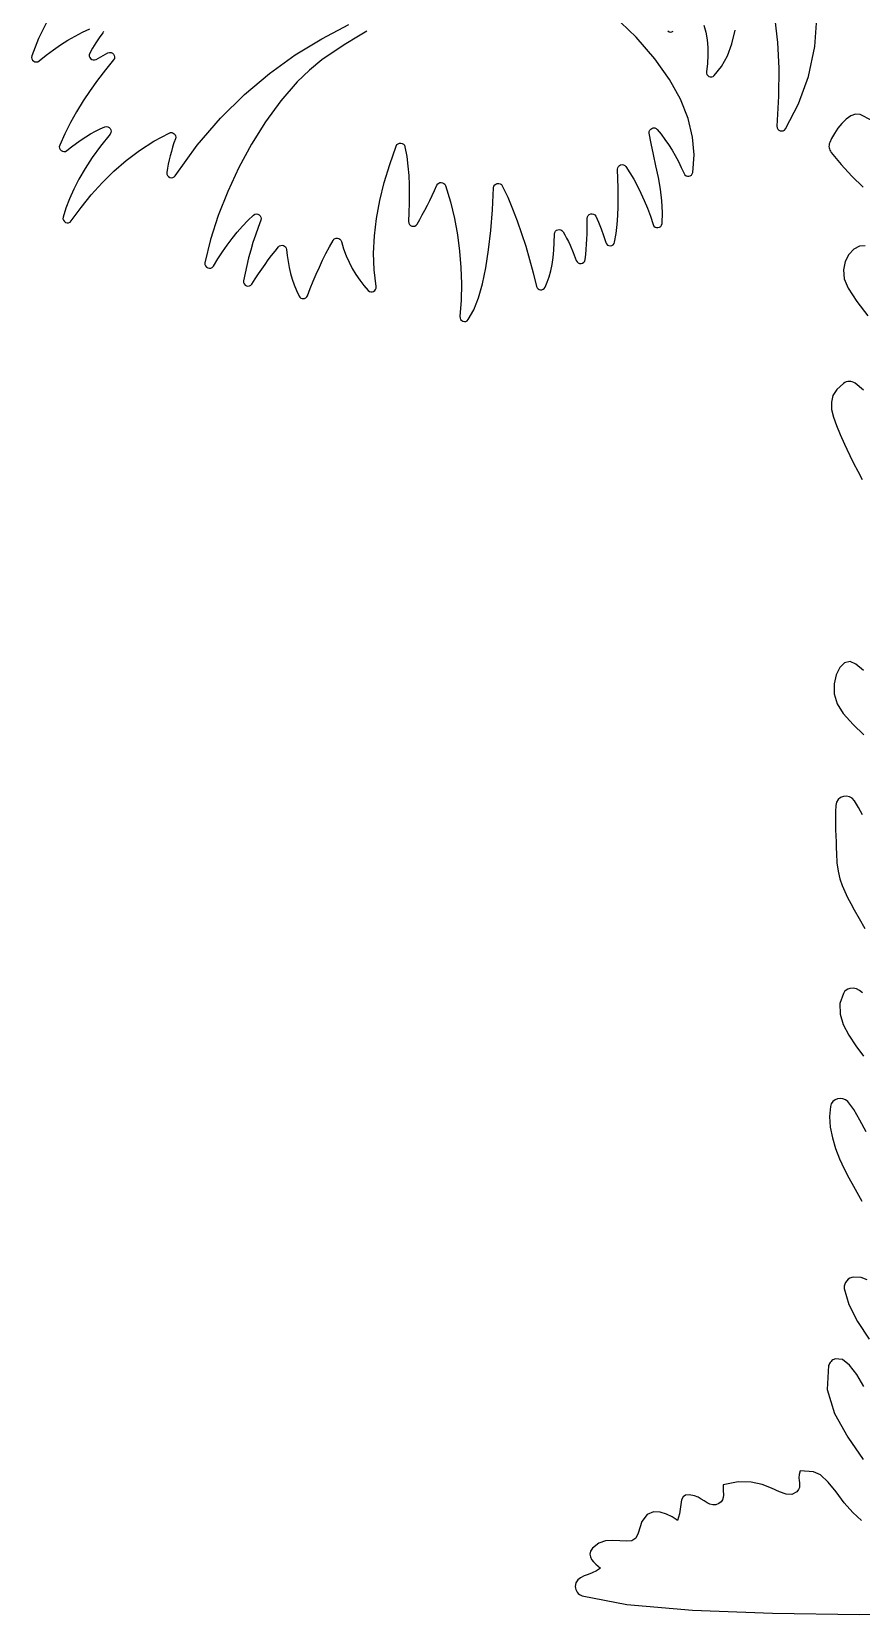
# Model space of a CAD drawing. Extents: x 4199 to 4409, y -6494 to -6204.
# Drawn here: x 4237.6 to 4313.6, y -6493.5 to -6348.5 of the extents above; entities that cross this region are included whole.
import ezdxf

# ---------------------------------------------------------------- set-up
doc = ezdxf.new("R2010")
doc.units = 0
doc.layers.add('LAYER_1', color=7, linetype='CONTINUOUS')

msp = doc.modelspace()

# ---------------------------------------------------------------- linework, layer by layer
at = {"layer": 'LAYER_1'}
for points in [[(4238.9622, -6347.7159), (4238.2532, -6349.1413), (4237.6404, -6350.7316), (4237.6181, -6350.8751), (4237.6442, -6351.0065), (4237.7096, -6351.1193), (4237.8053, -6351.2076), (4237.9221, -6351.2649), (4238.051, -6351.285), (4238.1829, -6351.2619), (4238.3087, -6351.1891), (4238.9546, -6350.6682), (4239.606, -6350.1777), (4240.2633, -6349.7194), (4240.9268, -6349.2952), (4241.5968, -6348.907), (4242.2738, -6348.5567), (4242.9579, -6348.2461)], [(4244.1924, -6348.5008), (4244.126, -6348.6281), (4243.7954, -6349.0826), (4243.488, -6349.5429), (4243.2026, -6350.0087), (4242.9384, -6350.4798), (4242.8924, -6350.6172), (4242.896, -6350.7507), (4242.9413, -6350.8728), (4243.0204, -6350.9758), (4243.1255, -6351.052), (4243.2488, -6351.0939), (4243.3824, -6351.0938), (4243.5185, -6351.044), (4244.6032, -6350.4539), (4244.7514, -6350.4091), (4244.8919, -6350.4204), (4245.0165, -6350.4778), (4245.1173, -6350.571), (4245.1859, -6350.6898), (4245.2144, -6350.824), (4245.1944, -6350.9636), (4245.118, -6351.0982), (4244.3743, -6352.0141), (4243.6615, -6352.9448), (4242.9824, -6353.8914), (4242.3395, -6354.8553), (4241.7357, -6355.8378), (4241.1737, -6356.8402), (4240.6561, -6357.8638), (4240.1857, -6358.9098), (4240.1524, -6359.0546), (4240.1705, -6359.1898), (4240.2306, -6359.3083), (4240.3235, -6359.403), (4240.4398, -6359.4669), (4240.5701, -6359.4929), (4240.7052, -6359.4738), (4240.8357, -6359.4027), (4241.2746, -6359.0601), (4241.7128, -6358.7331), (4242.15, -6358.4241), (4242.5863, -6358.1352), (4243.0214, -6357.8689), (4243.4552, -6357.6275), (4243.8878, -6357.4132), (4244.3188, -6357.2283), (4244.4638, -6357.1985), (4244.5982, -6357.2195), (4244.715, -6357.2819), (4244.8076, -6357.3762), (4244.869, -6357.4933), (4244.8925, -6357.6236), (4244.8713, -6357.7579), (4244.7984, -6357.8868), (4243.9262, -6358.9945), (4243.1659, -6360.0497), (4242.5094, -6361.0561), (4241.9487, -6362.0176), (4241.4757, -6362.9379), (4241.0826, -6363.8207), (4240.7611, -6364.6698), (4240.5034, -6365.489), (4240.4885, -6365.6475), (4240.5299, -6365.7854), (4240.615, -6365.8969), (4240.7311, -6365.9758), (4240.8656, -6366.0162), (4241.0058, -6366.012), (4241.139, -6365.9572), (4241.2526, -6365.8458), (4242.1433, -6364.6312), (4243.0844, -6363.4621), (4244.0835, -6362.3457), (4245.1483, -6361.2887), (4246.2863, -6360.2981), (4247.5053, -6359.3809), (4248.8128, -6358.5439), (4250.2166, -6357.7942), (4250.3424, -6357.756), (4250.4655, -6357.7586), (4250.5796, -6357.7964), (4250.6785, -6357.8638), (4250.7558, -6357.955), (4250.8053, -6358.0646), (4250.8208, -6358.1867), (4250.7959, -6358.3158), (4250.6601, -6358.706), (4250.5346, -6359.0953), (4250.4196, -6359.4836), (4250.3153, -6359.871), (4250.2218, -6360.2573), (4250.1394, -6360.6426), (4250.0684, -6361.0269), (4250.0089, -6361.4102), (4250.0145, -6361.562), (4250.0691, -6361.6897), (4250.1611, -6361.7888), (4250.2788, -6361.8549), (4250.4108, -6361.8837), (4250.5454, -6361.8707), (4250.671, -6361.8115), (4250.776, -6361.7017), (4252.7947, -6358.9124), (4254.912, -6356.4379), (4257.1195, -6354.2512), (4259.4087, -6352.3254), (4261.7712, -6350.6335), (4264.1985, -6349.1487), (4266.6823, -6347.8439)], [(4268.3194, -6348.4589), (4267.4213, -6349.02), (4266.4197, -6349.6283), (4265.3433, -6350.3129), (4264.221, -6351.1029), (4263.0814, -6352.0274), (4261.9532, -6353.1154), (4260.4587, -6354.8469), (4259.0598, -6356.7557), (4257.7713, -6358.8015), (4256.6079, -6360.9442), (4255.5844, -6363.1437), (4254.7156, -6365.3598), (4254.0161, -6367.5523), (4253.5008, -6369.6811), (4253.4982, -6369.8391), (4253.5496, -6369.9729), (4253.642, -6370.0774), (4253.7628, -6370.1476), (4253.899, -6370.1783), (4254.0378, -6370.1647), (4254.1665, -6370.1016), (4254.2722, -6369.984), (4254.6853, -6369.3248), (4255.1082, -6368.6817), (4255.5425, -6368.0572), (4255.9898, -6367.454), (4256.4519, -6366.875), (4256.9303, -6366.3227), (4257.4267, -6365.7998), (4257.9428, -6365.3091), (4258.0706, -6365.2294), (4258.2059, -6365.2028), (4258.3387, -6365.2225), (4258.4591, -6365.2816), (4258.5571, -6365.3731), (4258.6227, -6365.4903), (4258.6459, -6365.6262), (4258.6168, -6365.7739), (4258.3605, -6366.4588), (4258.1208, -6367.1463), (4257.8979, -6367.8363), (4257.6917, -6368.5289), (4257.5023, -6369.2241), (4257.3297, -6369.9219), (4257.174, -6370.6222), (4257.0352, -6371.3252), (4257.0348, -6371.4817), (4257.0869, -6371.6139), (4257.1792, -6371.717), (4257.2991, -6371.7861), (4257.4342, -6371.8164), (4257.5719, -6371.803), (4257.6998, -6371.741), (4257.8054, -6371.6256), (4258.1008, -6371.1615), (4258.3981, -6370.7072), (4258.6976, -6370.2634), (4258.9993, -6369.8308), (4259.3034, -6369.41), (4259.6099, -6369.0019), (4259.9192, -6368.607), (4260.2312, -6368.2262), (4260.3305, -6368.1397), (4260.4442, -6368.0917), (4260.564, -6368.0796), (4260.6819, -6368.1009), (4260.7899, -6368.1528), (4260.8799, -6368.2329), (4260.9437, -6368.3384), (4260.9734, -6368.4668), (4261.0269, -6369.0235), (4261.107, -6369.5731), (4261.2133, -6370.1157), (4261.3451, -6370.6516), (4261.5018, -6371.1807), (4261.6829, -6371.7034), (4261.8878, -6372.2197), (4262.1158, -6372.7299), (4262.1884, -6372.8372), (4262.284, -6372.9121), (4262.3946, -6372.9551), (4262.5121, -6372.9664), (4262.6285, -6372.9462), (4262.7355, -6372.895), (4262.8252, -6372.813), (4262.8894, -6372.7006), (4263.1514, -6372.0298), (4263.4211, -6371.3682), (4263.6991, -6370.7165), (4263.9857, -6370.0753), (4264.2816, -6369.4451), (4264.5873, -6368.8267), (4264.9031, -6368.2206), (4265.2298, -6367.6274), (4265.3117, -6367.5243), (4265.4146, -6367.4565), (4265.5301, -6367.4228), (4265.6498, -6367.4222), (4265.7653, -6367.4535), (4265.8683, -6367.5157), (4265.9504, -6367.6077), (4266.0031, -6367.7283), (4266.2007, -6368.3986), (4266.4324, -6369.0348), (4266.6968, -6369.6382), (4266.9927, -6370.2104), (4267.3185, -6370.7525), (4267.673, -6371.2659), (4268.0547, -6371.7521), (4268.4623, -6372.2124), (4268.576, -6372.2989), (4268.7019, -6372.3386), (4268.8306, -6372.3362), (4268.9526, -6372.2965), (4269.0584, -6372.2239), (4269.1386, -6372.1233), (4269.1839, -6371.9993), (4269.1846, -6371.8565), (4269.0047, -6370.3362), (4268.9539, -6368.7878), (4269.0261, -6367.2126), (4269.2154, -6365.6121), (4269.5155, -6363.9874), (4269.9204, -6362.34), (4270.4241, -6360.6711), (4271.0204, -6358.9821), (4271.0934, -6358.8574), (4271.1961, -6358.7722), (4271.3174, -6358.7259), (4271.4467, -6358.7174), (4271.5731, -6358.746), (4271.6857, -6358.8108), (4271.7738, -6358.9109), (4271.8264, -6359.0455), (4271.9861, -6359.94), (4272.0973, -6360.8196), (4272.1671, -6361.6864), (4272.2031, -6362.5428), (4272.2123, -6363.391), (4272.2022, -6364.2333), (4272.18, -6365.0718), (4272.1531, -6365.9089), (4272.174, -6366.0564), (4272.2397, -6366.1762), (4272.3387, -6366.2652), (4272.4598, -6366.3202), (4272.5915, -6366.3377), (4272.7226, -6366.3147), (4272.8418, -6366.2478), (4272.9377, -6366.1338), (4273.1772, -6365.7147), (4273.413, -6365.2883), (4273.6452, -6364.8546), (4273.8737, -6364.4135), (4274.0984, -6363.9648), (4274.3193, -6363.5086), (4274.5363, -6363.0446), (4274.7494, -6362.5729), (4274.8222, -6362.4608), (4274.9197, -6362.383), (4275.0333, -6362.3389), (4275.1542, -6362.3283), (4275.2734, -6362.3506), (4275.3822, -6362.4054), (4275.4718, -6362.4923), (4275.5334, -6362.6109), (4275.9869, -6364.1107), (4276.352, -6365.6105), (4276.6317, -6367.1103), (4276.8291, -6368.6102), (4276.9473, -6370.11), (4276.9893, -6371.6098), (4276.9582, -6373.1096), (4276.857, -6374.6094), (4276.8692, -6374.7568), (4276.927, -6374.8798), (4277.0196, -6374.9744), (4277.1361, -6375.0368), (4277.2656, -6375.0629), (4277.3973, -6375.0489), (4277.5202, -6374.9909), (4277.6235, -6374.885), (4278.1262, -6373.9894), (4278.5582, -6372.8893), (4278.9244, -6371.5993), (4279.23, -6370.134), (4279.48, -6368.5081), (4279.6794, -6366.7362), (4279.8333, -6364.8328), (4279.9468, -6362.8126), (4279.9787, -6362.6685), (4280.0523, -6362.5545), (4280.1566, -6362.4733), (4280.2801, -6362.4271), (4280.4117, -6362.4183), (4280.5401, -6362.4495), (4280.6541, -6362.523), (4280.7425, -6362.6412), (4281.2337, -6363.6677), (4281.6902, -6364.7374), (4282.1154, -6365.8464), (4282.5124, -6366.9907), (4282.8844, -6368.1662), (4283.2346, -6369.369), (4283.5662, -6370.595), (4283.8824, -6371.8404), (4283.936, -6371.9662), (4284.0212, -6372.0609), (4284.1285, -6372.1234), (4284.2486, -6372.153), (4284.3721, -6372.1485), (4284.4899, -6372.109), (4284.5924, -6372.0336), (4284.6705, -6371.9213), (4284.8652, -6371.4659), (4285.0347, -6370.9663), (4285.1791, -6370.4227), (4285.2984, -6369.8351), (4285.3926, -6369.2037), (4285.4619, -6368.5287), (4285.5064, -6367.8102), (4285.526, -6367.0483), (4285.5518, -6366.9058), (4285.6191, -6366.7904), (4285.7174, -6366.7051), (4285.8363, -6366.6529), (4285.9651, -6366.6365), (4286.0933, -6366.659), (4286.2103, -6366.7233), (4286.3057, -6366.8323), (4286.4752, -6367.1203), (4286.639, -6367.4212), (4286.7976, -6367.7346), (4286.9511, -6368.0598), (4287.2438, -6368.7435), (4287.5191, -6369.4676), (4287.5943, -6369.5986), (4287.7013, -6369.6861), (4287.8281, -6369.7313), (4287.9625, -6369.7358), (4288.0923, -6369.7008), (4288.2055, -6369.6279), (4288.2898, -6369.5184), (4288.3332, -6369.3736), (4288.3826, -6368.9131), (4288.4242, -6368.4496), (4288.4581, -6367.9832), (4288.4844, -6367.514), (4288.5031, -6367.0419), (4288.5146, -6366.5671), (4288.5188, -6366.0896), (4288.5158, -6365.6094), (4288.5407, -6365.4585), (4288.6117, -6365.3383), (4288.7164, -6365.2517), (4288.8426, -6365.2015), (4288.978, -6365.1906), (4289.1103, -6365.2218), (4289.2272, -6365.2981), (4289.3164, -6365.4223), (4289.5643, -6365.9735), (4289.797, -6366.5577), (4290.0145, -6367.1748), (4290.2167, -6367.8249), (4290.2833, -6367.9597), (4290.3842, -6368.0535), (4290.5074, -6368.1067), (4290.6407, -6368.12), (4290.7721, -6368.094), (4290.8895, -6368.0292), (4290.9809, -6367.9261), (4291.0343, -6367.7855), (4291.1651, -6366.9849), (4291.2589, -6366.172), (4291.3202, -6365.3483), (4291.3535, -6364.5152), (4291.3631, -6363.6743), (4291.3536, -6362.827), (4291.3294, -6361.9747), (4291.2949, -6361.1191), (4291.313, -6360.9751), (4291.3743, -6360.8562), (4291.4682, -6360.7657), (4291.5844, -6360.7073), (4291.7124, -6360.6844), (4291.8418, -6360.7004), (4291.9622, -6360.7588), (4292.0631, -6360.8632), (4292.4336, -6361.4318), (4292.7878, -6362.0272), (4293.1254, -6362.6497), (4293.4463, -6363.2995), (4293.7504, -6363.9767), (4294.0377, -6364.6816), (4294.3079, -6365.4144), (4294.5609, -6366.1752), (4294.6329, -6366.3121), (4294.7395, -6366.4042), (4294.8678, -6366.4528), (4295.0048, -6366.4592), (4295.1376, -6366.4249), (4295.2532, -6366.351), (4295.3387, -6366.2391), (4295.3812, -6366.0903), (4295.4239, -6365.0631), (4295.3666, -6364.0091), (4295.232, -6362.9407), (4295.0432, -6361.87), (4294.8232, -6360.8091), (4294.5949, -6359.7704), (4294.3812, -6358.7659), (4294.2052, -6357.808), (4294.2068, -6357.6623), (4294.2544, -6357.5368), (4294.3379, -6357.4362), (4294.4473, -6357.3651), (4294.5724, -6357.3281), (4294.7031, -6357.3299), (4294.8295, -6357.3752), (4294.9413, -6357.4686), (4295.3033, -6357.9124), (4295.6492, -6358.3737), (4295.9792, -6358.8524), (4296.2935, -6359.3484), (4296.592, -6359.8615), (4296.8749, -6360.3916), (4297.1423, -6360.9386), (4297.3943, -6361.5024), (4297.4733, -6361.6246), (4297.5803, -6361.7053), (4297.7045, -6361.746), (4297.8348, -6361.748), (4297.9602, -6361.7128), (4298.0698, -6361.6418), (4298.1527, -6361.5364), (4298.1978, -6361.3981), (4298.311, -6359.8028), (4298.1759, -6358.1574), (4297.7702, -6356.4573), (4297.0718, -6354.6982), (4296.0582, -6352.8754), (4294.7073, -6350.9845), (4292.9969, -6349.0211), (4290.9046, -6346.9806)], [(4299.2051, -6347.9013), (4299.3882, -6348.5603), (4299.5097, -6349.2421), (4299.5728, -6349.9456), (4299.5809, -6350.6694), (4299.5372, -6351.4125), (4299.445, -6352.1735), (4299.4474, -6352.3147), (4299.4931, -6352.4372), (4299.5729, -6352.5365), (4299.6778, -6352.6082), (4299.7986, -6352.6477), (4299.926, -6352.6504), (4300.051, -6352.612), (4300.1644, -6352.5279), (4300.8369, -6351.6873), (4301.3744, -6350.7117), (4301.7837, -6349.6078), (4302.0715, -6348.3825)], [(4305.7069, -6347.3917), (4305.9659, -6349.5017), (4306.0729, -6351.8541), (4306.0469, -6354.4183), (4305.9074, -6357.1635), (4305.9234, -6357.3124), (4305.9853, -6357.4348), (4306.082, -6357.5272), (4306.2018, -6357.586), (4306.3336, -6357.6074), (4306.4659, -6357.5879), (4306.5873, -6357.5239), (4306.6864, -6357.4117), (4307.89, -6355.1112), (4308.7894, -6352.6034), (4309.3661, -6349.8673), (4309.6015, -6346.882)], [(4295.9042, -6348.4446), (4296.0191, -6348.5109), (4296.1483, -6348.5413), (4296.2808, -6348.5312), (4296.4058, -6348.4766)], [(4314.6014, -6356.6374), (4313.5191, -6356.0918), (4313.0925, -6356.0709), (4312.6619, -6356.2262), (4312.2407, -6356.5186), (4311.8419, -6356.9092), (4311.4791, -6357.3591), (4311.1654, -6357.8294), (4310.9141, -6358.2811), (4310.7386, -6358.6753), (4310.7025, -6358.7914), (4310.6817, -6358.9077), (4310.676, -6359.0236), (4310.6854, -6359.1381), (4310.7096, -6359.2504), (4310.7485, -6359.3597), (4310.802, -6359.465), (4310.8701, -6359.5657), (4311.7857, -6360.6721), (4312.7762, -6361.7324), (4313.8184, -6362.7594)], [(4313.9774, -6368.1232), (4313.4617, -6368.1571), (4312.9524, -6368.4367), (4312.5043, -6368.9187), (4312.172, -6369.56), (4312.0103, -6370.3175), (4312.0738, -6371.148), (4312.4172, -6372.0084), (4313.2223, -6373.2278), (4314.2372, -6374.5513)], [(4313.8285, -6381.3452), (4313.0638, -6380.7083), (4312.9368, -6380.636), (4312.804, -6380.5852), (4312.6675, -6380.5558), (4312.5294, -6380.5479), (4312.3917, -6380.5613), (4312.2565, -6380.596), (4312.1258, -6380.652), (4312.0017, -6380.7292), (4311.4012, -6381.2764), (4311.0418, -6381.8525), (4310.8905, -6382.4644), (4310.9146, -6383.119), (4311.081, -6383.8231), (4311.357, -6384.5835), (4311.7097, -6385.4072), (4312.1062, -6386.3009), (4312.3097, -6386.7497), (4312.5896, -6387.3405), (4312.9275, -6388.0314), (4313.305, -6388.7808), (4313.704, -6389.547)], [(4313.8289, -6407.038), (4313.1444, -6406.4378), (4312.6138, -6406.205), (4312.1034, -6406.3399), (4311.658, -6406.773), (4311.3227, -6407.4349), (4311.1421, -6408.2564), (4311.1614, -6409.168), (4311.4252, -6410.1003), (4311.9786, -6410.9841), (4312.8931, -6411.9707), (4313.8635, -6412.9123)], [(4313.7363, -6420.2608), (4313.3809, -6419.595), (4313.0123, -6418.9687), (4312.8064, -6418.7359), (4312.5547, -6418.5965), (4312.279, -6418.5448), (4312.0011, -6418.5753), (4311.7429, -6418.6823), (4311.5261, -6418.8603), (4311.3727, -6419.1037), (4311.3043, -6419.4068), (4311.282, -6419.953), (4311.2734, -6420.5099), (4311.2757, -6421.0723), (4311.2862, -6421.6351), (4311.3022, -6422.1932), (4311.3208, -6422.7415), (4311.3393, -6423.2749), (4311.3549, -6423.7882), (4311.4088, -6424.6637), (4311.517, -6425.4296), (4311.6741, -6426.1078), (4311.8744, -6426.7203), (4312.1124, -6427.289), (4312.3825, -6427.836), (4312.6793, -6428.3832), (4312.997, -6428.9525), (4313.4537, -6429.7577), (4313.9685, -6430.6629)], [(4313.7353, -6436.5706), (4313.4709, -6436.3629), (4313.1894, -6436.2108), (4312.8923, -6436.1357), (4312.5809, -6436.1591), (4312.3981, -6436.2242), (4312.2388, -6436.3218), (4312.104, -6436.4511), (4311.9947, -6436.6115), (4311.6744, -6437.5554), (4311.6947, -6438.5124), (4311.9885, -6439.4767), (4312.4888, -6440.4424), (4313.1286, -6441.4037), (4313.8409, -6442.3548)], [(4314.0922, -6449.3097), (4313.5052, -6448.2251), (4312.9365, -6447.2581), (4312.3883, -6446.5247), (4312.1797, -6446.3573), (4311.9452, -6446.2624), (4311.6991, -6446.236), (4311.4561, -6446.2738), (4311.2303, -6446.3717), (4311.0364, -6446.5254), (4310.8888, -6446.7308), (4310.8019, -6446.9837), (4310.7191, -6447.9068), (4310.7897, -6448.8692), (4310.9867, -6449.8492), (4311.283, -6450.8256), (4311.6514, -6451.7767), (4312.065, -6452.6812), (4312.4966, -6453.5175), (4312.9192, -6454.2642), (4313.6815, -6455.6571)], [(4314.1883, -6462.8584), (4313.621, -6462.6564), (4312.9477, -6462.6099), (4312.7573, -6462.6412), (4312.5825, -6462.7094), (4312.4272, -6462.8101), (4312.2953, -6462.9385), (4312.1908, -6463.0899), (4312.1176, -6463.2599), (4312.0797, -6463.4436), (4312.0808, -6463.6366), (4312.4917, -6465.1179), (4313.301, -6466.6798), (4314.3562, -6468.2943)], [(4313.8565, -6472.6197), (4313.2119, -6471.5373), (4312.5642, -6470.6754), (4311.908, -6470.1566), (4311.2382, -6470.1038), (4311.1308, -6470.1457), (4311.0317, -6470.1984), (4310.9415, -6470.2614), (4310.8606, -6470.3344), (4310.7893, -6470.4169), (4310.7283, -6470.5084), (4310.6778, -6470.6086), (4310.6384, -6470.7169), (4310.5045, -6472.8983), (4311.1906, -6475.102), (4312.3906, -6477.2617), (4313.7985, -6479.3109)], [(4313.6586, -6484.8909), (4312.8479, -6484.1864), (4312.0698, -6483.2709), (4311.3223, -6482.292), (4310.6032, -6481.3973), (4309.91, -6480.7342), (4309.2408, -6480.4505), (4308.0404, -6480.3685), (4307.9492, -6480.6998), (4307.922, -6480.9869), (4307.9343, -6481.2386), (4307.9613, -6481.4637), (4307.9784, -6481.6711), (4307.961, -6481.8695), (4307.8843, -6482.0679), (4307.7238, -6482.275), (4307.2672, -6482.5321), (4306.7418, -6482.4956), (4306.127, -6482.2641), (4305.4021, -6481.9363), (4304.5462, -6481.6106), (4303.5389, -6481.3857), (4302.3594, -6481.3601), (4300.9869, -6481.6326), (4300.9933, -6482.1335), (4301.0106, -6482.5979), (4300.9847, -6482.8114), (4300.9152, -6483.0096), (4300.7866, -6483.1906), (4300.5836, -6483.3522), (4300.2996, -6483.4711), (4300.0295, -6483.4828), (4299.7672, -6483.4111), (4299.5067, -6483.2801), (4299.242, -6483.1137), (4298.967, -6482.9359), (4298.6758, -6482.7707), (4298.3623, -6482.642), (4297.8659, -6482.5416), (4297.523, -6482.5868), (4297.3032, -6482.7489), (4297.1761, -6482.9989), (4297.0782, -6483.6474), (4296.9861, -6484.3017), (4296.808, -6484.9079), (4296.6579, -6484.8018), (4296.3013, -6484.5723), (4295.7981, -6484.3169), (4295.2084, -6484.1329), (4294.5921, -6484.118), (4294.0093, -6484.3695), (4293.5199, -6484.9848), (4293.184, -6486.0615), (4292.9753, -6486.5353), (4292.5998, -6486.7539), (4292.0961, -6486.8018), (4291.5032, -6486.7636), (4290.8597, -6486.7239), (4290.2045, -6486.7673), (4289.5764, -6486.9782), (4289.0141, -6487.4413), (4288.8351, -6487.7251), (4288.7751, -6487.9902), (4288.8131, -6488.2381), (4288.9278, -6488.4702), (4289.0982, -6488.6878), (4289.3031, -6488.8924), (4289.5213, -6489.0853), (4289.7319, -6489.2679), (4289.3688, -6489.5089), (4288.9829, -6489.6936), (4288.5964, -6489.8457), (4288.2313, -6489.9888), (4287.9098, -6490.1465), (4287.654, -6490.3426), (4287.4861, -6490.6006), (4287.4281, -6490.9442), (4287.441, -6491.0916), (4287.4753, -6491.2314), (4287.5299, -6491.3619), (4287.6033, -6491.4812), (4287.6944, -6491.5876), (4287.8019, -6491.6794), (4287.9245, -6491.7548), (4288.0609, -6491.812), (4292.1406, -6492.6069), (4298.165, -6493.1166), (4305.4866, -6493.3965), (4313.4579, -6493.5019), (4321.4314, -6493.4883)]]:
    msp.add_lwpolyline(points, dxfattribs=at)

doc.saveas('drawing.dxf')
